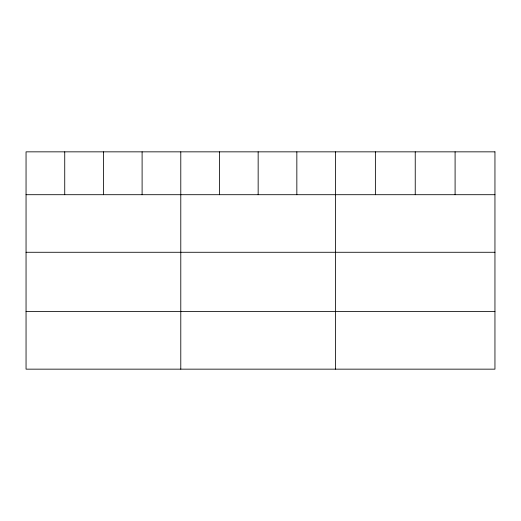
<?xml version="1.0" encoding="UTF-8"?>
<svg xmlns="http://www.w3.org/2000/svg" width="521" height="521" viewBox="0 0 521 521"><rect width="100%" height="100%" fill="white"/><g stroke="black" fill="none" stroke-linecap="round" stroke-linejoin="round"><path stroke-width="0.78" d="M26.05 194.704L494.95 194.704M26.05 252.275L494.95 252.275M26.05 311.591L494.95 311.591M455.093 151.845L455.093 194.704M415.237 151.845L415.237 194.704M375.38 151.845L375.38 194.704M335.524 151.845L335.524 369.155M296.84 151.845L296.84 194.704M258.155 151.845L258.155 194.704M219.471 151.845L219.471 194.704M180.787 151.845L180.787 369.155M142.103 151.845L142.103 194.704M103.419 151.845L103.419 194.704M64.734 151.845L64.734 194.704M494.95 151.845L26.05 151.845L26.05 369.155L494.95 369.155L494.95 151.845"/></g></svg>
